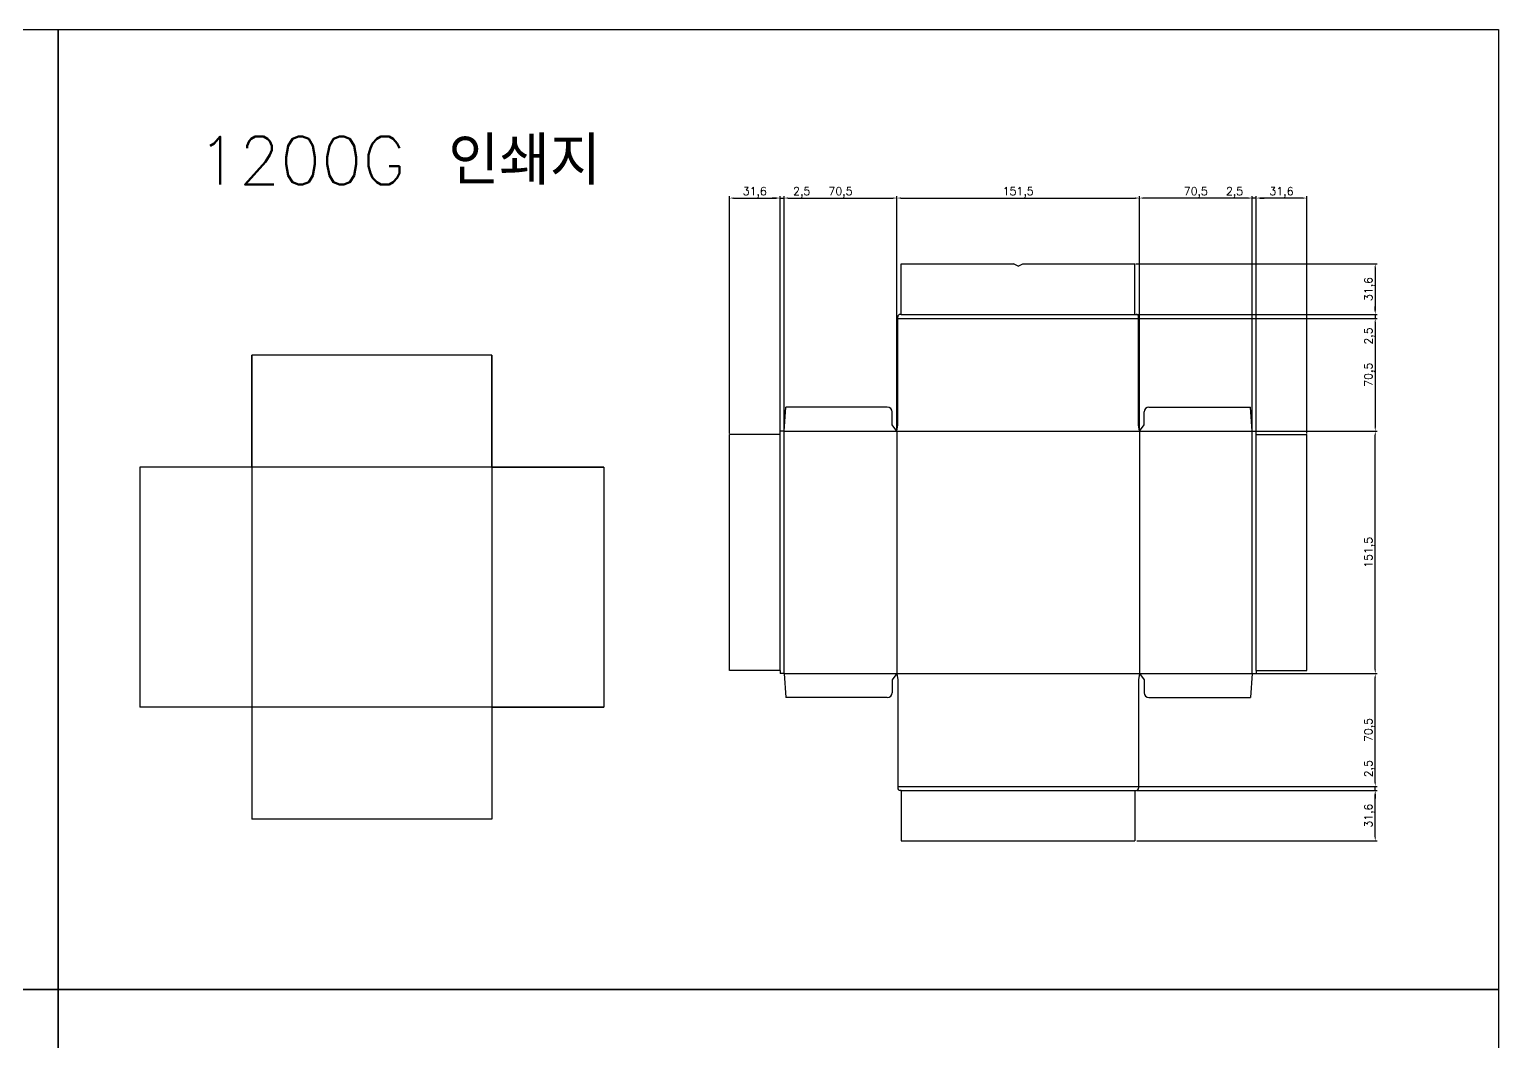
# Model space of a CAD drawing. Header units: millimetres. Extents: x 2179 to 11229, y 1198 to 3756.
# Drawn here: x 8911 to 9829, y 2603 to 3235 of the extents above; entities that cross this region are included whole.
import ezdxf

# ---------------------------------------------------------------- set-up
doc = ezdxf.new("R2010")
doc.units = ezdxf.units.MM
for name, color, linetype in [('기지', 7, 'Continuous'), ('인쇄지', 7, 'Continuous'), ('치수', 7, 'Continuous')]:
    doc.layers.add(name, color=color, linetype=linetype)
doc.styles.add('FHG', font='TXT.shx', dxfattribs={"height": 0.18, "bigfont": 'whgtxt.shx'})
doc.styles.get("Standard").update_dxf_attribs({"font": 'txt.shx', "bigfont": 'zfhg.shx'})
doc.dimstyles.new('ISO-25', dxfattribs={"dimtxt": 2.5, "dimasz": 2.5, "dimexe": 1.25, "dimexo": 0.625, "dimtad": 1, "dimtxsty": 'Standard', "dimcen": 2.5, "dimadec": 0, "dimazin": 0, "dimtfac": 1, "dimtmove": 0, "dimatfit": 3, "dimfxl": 0, "dimarcsym": 0})

# ---------------------------------------------------------------- blocks, each defined once
blk = doc.blocks.new('*D555')
at = {"layer": 'DEFPOINTS', "color": 0}
for p in [(9674.83, 2984.1), (9751.72, 2984.1), (9674.83, 2832.6)]:
    blk.add_point(p, dxfattribs=at)
at = {"layer": '치수', "color": 0, "lineweight": -2}
for p, q in [((9675.45, 2984.1), (9752.97, 2984.1)), ((9751.72, 2835.1), (9751.72, 2981.6)), ((9675.45, 2832.6), (9752.97, 2832.6))]:
    blk.add_line(p, q, dxfattribs=at)
at = {"layer": '치수', "color": 0}
for points in [[(9751.31, 2981.6), (9752.14, 2981.6), (9751.72, 2984.1)], [(9751.31, 2835.1), (9752.14, 2835.1), (9751.72, 2832.6)]]:
    blk.add_solid(points, dxfattribs=at)
at = {"layer": '치수', "color": 0, "insert": (9748.18, 2908.35), "char_height": 5, "attachment_point": 5, "rotation": 90}
blk.add_mtext('151,5', dxfattribs=at)
blk = doc.blocks.new('*D556')
at = {"layer": 'DEFPOINTS', "color": 0}
for p in [(9674.83, 2832.6), (9751.72, 2832.6), (9603.86, 2762.1)]:
    blk.add_point(p, dxfattribs=at)
at = {"layer": '치수', "color": 0, "lineweight": -2}
for p, q in [((9675.45, 2832.6), (9752.97, 2832.6)), ((9751.72, 2764.6), (9751.72, 2830.1)), ((9604.49, 2762.1), (9752.97, 2762.1))]:
    blk.add_line(p, q, dxfattribs=at)
at = {"layer": '치수', "color": 0}
for points in [[(9751.31, 2830.1), (9752.14, 2830.1), (9751.72, 2832.6)], [(9751.31, 2764.6), (9752.14, 2764.6), (9751.72, 2762.1)]]:
    blk.add_solid(points, dxfattribs=at)
at = {"layer": '치수', "color": 0, "insert": (9748.18, 2797.35), "char_height": 5, "attachment_point": 5, "rotation": 90}
blk.add_mtext('70,5', dxfattribs=at)
blk = doc.blocks.new('*D557')
at = {"layer": 'DEFPOINTS', "color": 0}
for p in [(9602.11, 2759.6), (9603.86, 2762.1), (9751.72, 2762.1)]:
    blk.add_point(p, dxfattribs=at)
at = {"layer": '치수', "color": 0, "lineweight": -2}
for p, q in [((9751.72, 2764.6), (9751.72, 2779.18)), ((9602.74, 2759.6), (9752.97, 2759.6)), ((9604.49, 2762.1), (9752.97, 2762.1)), ((9751.72, 2759.6), (9751.72, 2762.1)), ((9751.72, 2757.1), (9751.72, 2754.6))]:
    blk.add_line(p, q, dxfattribs=at)
at = {"layer": '치수', "color": 0}
for points in [[(9751.31, 2764.6), (9752.14, 2764.6), (9751.72, 2762.1)], [(9751.31, 2757.1), (9752.14, 2757.1), (9751.72, 2759.6)]]:
    blk.add_solid(points, dxfattribs=at)
at = {"layer": '치수', "color": 0, "insert": (9748.18, 2773.14), "char_height": 5, "attachment_point": 5, "rotation": 90}
blk.add_mtext('2,5', dxfattribs=at)
blk = doc.blocks.new('*D558')
at = {"layer": 'DEFPOINTS', "color": 0}
for p in [(9602.11, 2759.6), (9751.72, 2759.6), (9602.11, 2728)]:
    blk.add_point(p, dxfattribs=at)
at = {"layer": '치수', "color": 0, "lineweight": -2}
for p, q in [((9602.74, 2759.6), (9752.97, 2759.6)), ((9751.72, 2730.5), (9751.72, 2757.1)), ((9602.74, 2728), (9752.97, 2728))]:
    blk.add_line(p, q, dxfattribs=at)
at = {"layer": '치수', "color": 0}
for points in [[(9751.31, 2757.1), (9752.14, 2757.1), (9751.72, 2759.6)], [(9751.31, 2730.5), (9752.14, 2730.5), (9751.72, 2728)]]:
    blk.add_solid(points, dxfattribs=at)
at = {"layer": '치수', "color": 0, "insert": (9748.18, 2743.8), "char_height": 5, "attachment_point": 5, "rotation": 90}
blk.add_mtext('31,6', dxfattribs=at)
blk = doc.blocks.new('*D559')
at = {"layer": 'DEFPOINTS', "color": 0}
for p in [(9601.61, 3088.7), (9601.61, 3057.1), (9751.72, 3057.1)]:
    blk.add_point(p, dxfattribs=at)
at = {"layer": '치수', "color": 0, "lineweight": -2}
for p, q in [((9602.24, 3088.7), (9752.97, 3088.7)), ((9751.72, 3086.2), (9751.72, 3059.6)), ((9602.24, 3057.1), (9752.97, 3057.1))]:
    blk.add_line(p, q, dxfattribs=at)
at = {"layer": '치수', "color": 0}
for points in [[(9751.31, 3086.2), (9752.14, 3086.2), (9751.72, 3088.7)], [(9751.31, 3059.6), (9752.14, 3059.6), (9751.72, 3057.1)]]:
    blk.add_solid(points, dxfattribs=at)
at = {"layer": '치수', "color": 0, "insert": (9748.18, 3072.9), "char_height": 5, "attachment_point": 5, "rotation": 90}
blk.add_mtext('31,6', dxfattribs=at)
blk = doc.blocks.new('*D560')
at = {"layer": 'DEFPOINTS', "color": 0}
for p in [(9677.36, 3129.77), (9677.36, 2982.1), (9708.96, 2982.1)]:
    blk.add_point(p, dxfattribs=at)
at = {"layer": '치수', "color": 0, "lineweight": -2}
for p, q in [((9677.36, 2982.73), (9677.36, 3131.02)), ((9708.96, 2982.73), (9708.96, 3131.02)), ((9706.46, 3129.77), (9679.86, 3129.77))]:
    blk.add_line(p, q, dxfattribs=at)
at = {"layer": '치수', "color": 0}
for points in [[(9679.86, 3130.18), (9679.86, 3129.35), (9677.36, 3129.77)], [(9706.46, 3130.18), (9706.46, 3129.35), (9708.96, 3129.77)]]:
    blk.add_solid(points, dxfattribs=at)
at = {"layer": '치수', "color": 0, "insert": (9693.16, 3133.31), "char_height": 5, "attachment_point": 5}
blk.add_mtext('31,6', dxfattribs=at)
blk = doc.blocks.new('*D561')
at = {"layer": 'DEFPOINTS', "color": 0}
for p in [(9674.86, 3129.77), (9674.86, 2984.1), (9677.36, 2982.1)]:
    blk.add_point(p, dxfattribs=at)
at = {"layer": '치수', "color": 0, "lineweight": -2}
for p, q in [((9674.86, 2984.73), (9674.86, 3131.02)), ((9677.36, 2982.73), (9677.36, 3131.02)), ((9672.36, 3129.77), (9657.78, 3129.77)), ((9677.36, 3129.77), (9674.86, 3129.77)), ((9679.86, 3129.77), (9682.36, 3129.77))]:
    blk.add_line(p, q, dxfattribs=at)
at = {"layer": '치수', "color": 0}
for points in [[(9672.36, 3130.18), (9672.36, 3129.35), (9674.86, 3129.77)], [(9679.86, 3130.18), (9679.86, 3129.35), (9677.36, 3129.77)]]:
    blk.add_solid(points, dxfattribs=at)
at = {"layer": '치수', "color": 0, "insert": (9663.82, 3133.31), "char_height": 5, "attachment_point": 5}
blk.add_mtext('2,5', dxfattribs=at)
blk = doc.blocks.new('*D562')
at = {"layer": 'DEFPOINTS', "color": 0}
for p in [(9604.36, 3129.77), (9604.36, 2984.1), (9674.86, 2984.1)]:
    blk.add_point(p, dxfattribs=at)
at = {"layer": '치수', "color": 0, "lineweight": -2}
for p, q in [((9604.36, 2984.73), (9604.36, 3131.02)), ((9674.86, 2984.73), (9674.86, 3131.02)), ((9672.36, 3129.77), (9606.86, 3129.77))]:
    blk.add_line(p, q, dxfattribs=at)
at = {"layer": '치수', "color": 0}
for points in [[(9606.86, 3130.18), (9606.86, 3129.35), (9604.36, 3129.77)], [(9672.36, 3130.18), (9672.36, 3129.35), (9674.86, 3129.77)]]:
    blk.add_solid(points, dxfattribs=at)
at = {"layer": '치수', "color": 0, "insert": (9639.61, 3133.31), "char_height": 5, "attachment_point": 5}
blk.add_mtext('70,5', dxfattribs=at)
blk = doc.blocks.new('*D563')
at = {"layer": 'DEFPOINTS', "color": 0}
for p in [(9604.36, 3129.77), (9452.86, 2984.1), (9604.36, 2984.1)]:
    blk.add_point(p, dxfattribs=at)
at = {"layer": '치수', "color": 0, "lineweight": -2}
for p, q in [((9452.86, 2984.73), (9452.86, 3131.02)), ((9604.36, 2984.73), (9604.36, 3131.02)), ((9455.36, 3129.77), (9601.86, 3129.77))]:
    blk.add_line(p, q, dxfattribs=at)
at = {"layer": '치수', "color": 0}
for points in [[(9455.36, 3130.18), (9455.36, 3129.35), (9452.86, 3129.77)], [(9601.86, 3130.18), (9601.86, 3129.35), (9604.36, 3129.77)]]:
    blk.add_solid(points, dxfattribs=at)
at = {"layer": '치수', "color": 0, "insert": (9528.61, 3133.31), "char_height": 5, "attachment_point": 5}
blk.add_mtext('151,5', dxfattribs=at)
blk = doc.blocks.new('*D564')
at = {"layer": 'DEFPOINTS', "color": 0}
for p in [(9452.86, 3129.77), (9382.36, 2984.1), (9452.86, 2984.1)]:
    blk.add_point(p, dxfattribs=at)
at = {"layer": '치수', "color": 0, "lineweight": -2}
for p, q in [((9382.36, 2984.73), (9382.36, 3131.02)), ((9452.86, 2984.73), (9452.86, 3131.02)), ((9384.86, 3129.77), (9450.36, 3129.77))]:
    blk.add_line(p, q, dxfattribs=at)
at = {"layer": '치수', "color": 0}
for points in [[(9384.86, 3130.18), (9384.86, 3129.35), (9382.36, 3129.77)], [(9450.36, 3130.18), (9450.36, 3129.35), (9452.86, 3129.77)]]:
    blk.add_solid(points, dxfattribs=at)
at = {"layer": '치수', "color": 0, "insert": (9417.61, 3133.31), "char_height": 5, "attachment_point": 5}
blk.add_mtext('70,5', dxfattribs=at)
blk = doc.blocks.new('*D565')
at = {"layer": 'DEFPOINTS', "color": 0}
for p in [(9382.36, 3129.77), (9382.36, 2984.1), (9379.86, 2982.1)]:
    blk.add_point(p, dxfattribs=at)
at = {"layer": '치수', "color": 0, "lineweight": -2}
for p, q in [((9379.86, 2982.73), (9379.86, 3131.02)), ((9382.36, 2984.73), (9382.36, 3131.02)), ((9377.36, 3129.77), (9374.86, 3129.77)), ((9379.86, 3129.77), (9382.36, 3129.77)), ((9384.86, 3129.77), (9399.44, 3129.77))]:
    blk.add_line(p, q, dxfattribs=at)
at = {"layer": '치수', "color": 0}
for points in [[(9377.36, 3130.18), (9377.36, 3129.35), (9379.86, 3129.77)], [(9384.86, 3130.18), (9384.86, 3129.35), (9382.36, 3129.77)]]:
    blk.add_solid(points, dxfattribs=at)
at = {"layer": '치수', "color": 0, "insert": (9393.4, 3133.31), "char_height": 5, "attachment_point": 5}
blk.add_mtext('2,5', dxfattribs=at)
blk = doc.blocks.new('*D566')
at = {"layer": 'DEFPOINTS', "color": 0}
for p in [(9379.86, 3129.77), (9348.26, 2982.1), (9379.86, 2982.1)]:
    blk.add_point(p, dxfattribs=at)
at = {"layer": '치수', "color": 0, "lineweight": -2}
for p, q in [((9348.26, 2982.73), (9348.26, 3131.02)), ((9379.86, 2982.73), (9379.86, 3131.02)), ((9350.76, 3129.77), (9377.36, 3129.77))]:
    blk.add_line(p, q, dxfattribs=at)
at = {"layer": '치수', "color": 0}
for points in [[(9350.76, 3130.18), (9350.76, 3129.35), (9348.26, 3129.77)], [(9377.36, 3130.18), (9377.36, 3129.35), (9379.86, 3129.77)]]:
    blk.add_solid(points, dxfattribs=at)
at = {"layer": '치수', "color": 0, "insert": (9364.06, 3133.31), "char_height": 5, "attachment_point": 5}
blk.add_mtext('31,6', dxfattribs=at)
blk = doc.blocks.new('*D567')
at = {"layer": 'DEFPOINTS', "color": 0}
for p in [(9601.61, 3057.1), (9603.86, 3054.6), (9751.72, 3054.6)]:
    blk.add_point(p, dxfattribs=at)
at = {"layer": '치수', "color": 0, "lineweight": -2}
for p, q in [((9602.24, 3057.1), (9752.97, 3057.1)), ((9751.72, 3059.6), (9751.72, 3062.1)), ((9751.72, 3057.1), (9751.72, 3054.6)), ((9604.49, 3054.6), (9752.97, 3054.6)), ((9751.72, 3052.1), (9751.72, 3037.52))]:
    blk.add_line(p, q, dxfattribs=at)
at = {"layer": '치수', "color": 0}
for points in [[(9751.31, 3059.6), (9752.14, 3059.6), (9751.72, 3057.1)], [(9751.31, 3052.1), (9752.14, 3052.1), (9751.72, 3054.6)]]:
    blk.add_solid(points, dxfattribs=at)
at = {"layer": '치수', "color": 0, "insert": (9748.18, 3043.56), "char_height": 5, "attachment_point": 5, "rotation": 90}
blk.add_mtext('2,5', dxfattribs=at)
blk = doc.blocks.new('*D568')
at = {"layer": 'DEFPOINTS', "color": 0}
for p in [(9603.86, 3054.6), (9674.83, 2984.1), (9751.72, 2984.1)]:
    blk.add_point(p, dxfattribs=at)
at = {"layer": '치수', "color": 0, "lineweight": -2}
for p, q in [((9604.49, 3054.6), (9752.97, 3054.6)), ((9751.72, 3052.1), (9751.72, 2986.6)), ((9675.45, 2984.1), (9752.97, 2984.1))]:
    blk.add_line(p, q, dxfattribs=at)
at = {"layer": '치수', "color": 0}
for points in [[(9751.31, 3052.1), (9752.14, 3052.1), (9751.72, 3054.6)], [(9751.31, 2986.6), (9752.14, 2986.6), (9751.72, 2984.1)]]:
    blk.add_solid(points, dxfattribs=at)
at = {"layer": '치수', "color": 0, "insert": (9748.18, 3019.35), "char_height": 5, "attachment_point": 5, "rotation": 90}
blk.add_mtext('70,5', dxfattribs=at)

msp = doc.modelspace()

# ---------------------------------------------------------------- linework, layer by layer
at = {"color": 3}
for p, q in [((9049.728, 3031.615), (9049.728, 2741.615)), ((9199.728, 3031.615), (9199.728, 2741.615)), ((9269.728, 2961.615), (8979.728, 2961.615)), ((9269.728, 2811.615), (8979.728, 2811.615))]:
    msp.add_line(p, q, dxfattribs=at)
at = {"color": 6}
for points in [[(8028.818, 3235.181), (8928.818, 3235.181), (8928.818, 2635.181), (8028.818, 2635.181)], [(8928.818, 3235.181), (9828.818, 3235.181), (9828.818, 2635.181), (8928.818, 2635.181)], [(8028.818, 2635.181), (8928.818, 2635.181), (8928.818, 2035.181), (8028.818, 2035.181)], [(8928.818, 2635.181), (9828.818, 2635.181), (9828.818, 2035.181), (8928.818, 2035.181)]]:
    msp.add_lwpolyline(points, close=True, dxfattribs=at)
at = {"layer": '기지'}
for p, q in [((9049.728, 2961.615), (9049.728, 3031.615)), ((9199.728, 3031.615), (9049.728, 3031.615)), ((9199.728, 2961.615), (9199.728, 3031.615)), ((8979.728, 2961.615), (8979.728, 2811.615)), ((9049.728, 2961.615), (8979.728, 2961.615)), ((9199.728, 2961.615), (9269.728, 2961.615)), ((9269.728, 2961.615), (9269.728, 2811.615)), ((9049.728, 2811.615), (8979.728, 2811.615)), ((9049.728, 2811.615), (9049.728, 2741.615)), ((9199.728, 2811.615), (9199.728, 2741.615)), ((9199.728, 2811.615), (9269.728, 2811.615)), ((9199.728, 2741.615), (9049.728, 2741.615))]:
    msp.add_line(p, q, dxfattribs=at)
at = {"layer": '인쇄지'}
for p, q in [((9455.611, 3057.101), (9455.611, 3088.701)), ((9455.611, 3088.701), (9525.611, 3088.701)), ((9528.611, 3087.201), (9525.611, 3088.701)), ((9528.611, 3087.201), (9531.611, 3088.701)), ((9531.611, 3088.701), (9601.611, 3088.701)), ((9601.611, 3057.101), (9601.611, 3088.701)), ((9455.611, 3057.101), (9454.861, 3057.101)), ((9601.611, 3057.101), (9602.361, 3057.101)), ((9453.361, 2988.101), (9453.361, 3055.601)), ((9603.861, 2988.101), (9603.861, 3055.601)), ((9382.361, 2984.101), (9383.361, 2999.101)), ((9446.861, 2999.101), (9383.361, 2999.101)), ((9449.861, 2988.101), (9449.861, 2996.101)), ((9607.361, 2988.101), (9607.361, 2996.101)), ((9610.361, 2999.101), (9673.861, 2999.101)), ((9674.861, 2984.101), (9673.861, 2999.101)), ((9382.361, 2984.101), (9379.861, 2984.101)), ((9379.861, 2982.101), (9379.861, 2984.101)), ((9452.861, 2984.101), (9449.861, 2988.101)), ((9452.861, 2984.101), (9453.361, 2988.101)), ((9604.361, 2984.101), (9603.861, 2988.101)), ((9604.361, 2984.101), (9607.361, 2988.101)), ((9674.861, 2984.101), (9677.361, 2984.101)), ((9677.361, 2982.101), (9677.361, 2984.101)), ((9348.261, 2834.601), (9348.261, 2982.101)), ((9379.861, 2982.101), (9348.261, 2982.101)), ((9677.361, 2982.101), (9708.961, 2982.101)), ((9708.961, 2834.601), (9708.961, 2982.101)), ((9379.861, 2834.601), (9348.261, 2834.601)), ((9379.861, 2834.601), (9379.861, 2832.601)), ((9382.394, 2832.601), (9379.861, 2832.601)), ((9382.361, 2832.601), (9383.361, 2817.601)), ((9452.861, 2832.601), (9449.861, 2828.601)), ((9449.861, 2828.601), (9449.861, 2820.601)), ((9452.861, 2832.601), (9453.361, 2828.601)), ((9453.361, 2828.601), (9453.361, 2761.101)), ((9604.361, 2832.601), (9603.861, 2828.601)), ((9603.861, 2828.601), (9603.861, 2761.101)), ((9604.361, 2832.601), (9607.361, 2828.601)), ((9607.361, 2828.601), (9607.361, 2820.601)), ((9674.861, 2832.601), (9673.861, 2817.601)), ((9674.861, 2832.601), (9677.361, 2832.601)), ((9677.361, 2834.601), (9708.961, 2834.601)), ((9677.361, 2834.601), (9677.361, 2832.601)), ((9446.861, 2817.601), (9383.361, 2817.601)), ((9610.361, 2817.601), (9673.861, 2817.601)), ((9455.611, 2759.601), (9454.861, 2759.601)), ((9455.611, 2759.601), (9455.611, 2728.001)), ((9601.611, 2759.601), (9601.611, 2728.001)), ((9601.611, 2759.601), (9602.361, 2759.601)), ((9455.611, 2728.001), (9601.611, 2728.001))]:
    msp.add_line(p, q, dxfattribs=at)
at = {"layer": '인쇄지', "color": 3}
for p, q in [((9455.611, 3057.101), (9601.611, 3057.101)), ((9453.361, 3054.601), (9603.861, 3054.601)), ((9382.361, 2832.601), (9382.361, 2984.101)), ((9382.361, 2984.101), (9674.828, 2984.101)), ((9452.861, 2984.101), (9452.861, 2832.601)), ((9604.361, 2984.101), (9604.361, 2832.601)), ((9674.861, 2832.601), (9674.861, 2984.101)), ((9379.861, 2834.601), (9379.861, 2982.101)), ((9677.361, 2834.601), (9677.361, 2982.101)), ((9382.361, 2832.601), (9674.828, 2832.601)), ((9453.361, 2762.101), (9603.861, 2762.101)), ((9455.611, 2759.601), (9601.611, 2759.601))]:
    msp.add_line(p, q, dxfattribs=at)
at = {"layer": '인쇄지'}
for centre, radius, start, end in [((9454.861, 3055.601), 1.5, 90, 180), ((9602.361, 3055.601), 1.5, 0, 90), ((9446.861, 2996.101), 3, 0, 90), ((9610.361, 2996.101), 3, 90, 180), ((9446.861, 2820.601), 3, 270, 0), ((9610.361, 2820.601), 3, 180, 270), ((9454.861, 2761.101), 1.5, 180, 270), ((9602.361, 2761.101), 1.5, 270, 0)]:
    msp.add_arc(centre, radius, start, end, dxfattribs=at)

# ---------------------------------------------------------------- texts
at = {"style": 'FHG'}
msp.add_text('1200G 인쇄지', height=30, dxfattribs=at).set_placement((9015.972, 3138.171))

# ---------------------------------------------------------------- dimensions: what is measured, and where the dimension line sits
at = {"layer": '치수', "color": 1}
for base, p1, p2, picture, middle in [((9379.861, 3129.766), (9348.261, 2982.101), (9379.861, 2982.101), '*D566', (9364.061, 3133.308)), ((9382.361, 3129.766), (9379.861, 2982.101), (9382.361, 2984.101), '*D565', (9393.402, 3133.308)), ((9452.861, 3129.766), (9382.361, 2984.101), (9452.861, 2984.101), '*D564', (9417.611, 3133.308)), ((9604.361, 3129.766), (9452.861, 2984.101), (9604.361, 2984.101), '*D563', (9528.611, 3133.308))]:
    dim = msp.add_linear_dim(base=base, p1=p1, p2=p2, dimstyle='ISO-25', override={"dimtxt": 5}, dxfattribs=at)
    dim.commit()
    dim.dimension.update_dxf_attribs({"geometry": picture, "text_midpoint": middle})
for base, p1, p2, angle, picture, middle in [((9604.361, 3129.766), (9674.861, 2984.101), (9604.361, 2984.101), 180, '*D562', (9639.611, 3133.308)), ((9674.861, 3129.766), (9677.361, 2982.101), (9674.861, 2984.101), 180, '*D561', (9663.819, 3133.308)), ((9677.361, 3129.766), (9708.961, 2982.101), (9677.361, 2982.101), 180, '*D560', (9693.161, 3133.308)), ((9751.724, 3057.101), (9601.611, 3088.701), (9601.611, 3057.101), 90, '*D559', (9748.183, 3072.901)), ((9751.724, 3054.601), (9601.611, 3057.101), (9603.861, 3054.601), 90, '*D567', (9748.183, 3043.56)), ((9751.724, 2984.101), (9603.861, 3054.601), (9674.828, 2984.101), 90, '*D568', (9748.183, 3019.351)), ((9751.724, 2984.101), (9674.828, 2832.601), (9674.828, 2984.101), 270, '*D555', (9748.183, 2908.351)), ((9751.724, 2832.601), (9603.861, 2762.101), (9674.828, 2832.601), 270, '*D556', (9748.183, 2797.351)), ((9751.724, 2762.101), (9602.111, 2759.601), (9603.861, 2762.101), 270, '*D557', (9748.183, 2773.143)), ((9751.724, 2759.601), (9602.111, 2728.001), (9602.111, 2759.601), 270, '*D558', (9748.183, 2743.801))]:
    dim = msp.add_linear_dim(base=base, p1=p1, p2=p2, angle=angle, dimstyle='ISO-25', override={"dimtxt": 5}, dxfattribs=at)
    dim.commit()
    dim.dimension.update_dxf_attribs({"geometry": picture, "text_midpoint": middle})

doc.saveas('drawing.dxf')
